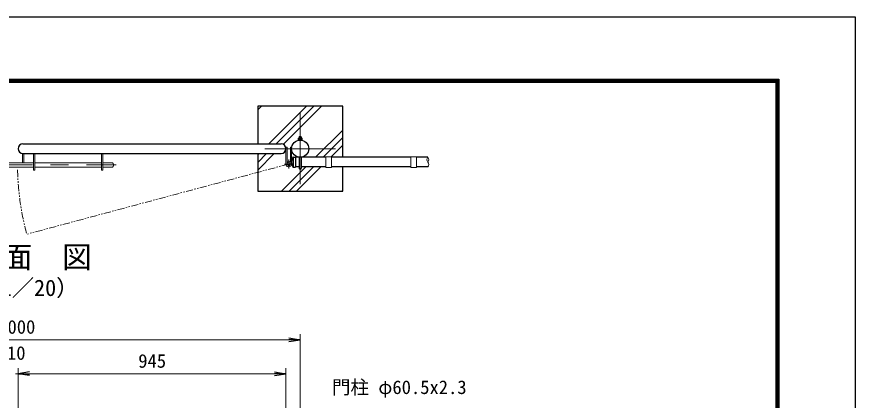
# Model space of a CAD drawing. Units: millimetres, scale not verified. Extents: x -4200 to 4200, y -2970 to 2970.
# Drawn here: x 1242 to 4200, y 1618 to 2970 of the extents above; entities that cross this region are included whole.
import ezdxf
from ezdxf.enums import TextEntityAlignment as Align

# ---------------------------------------------------------------- set-up
doc = ezdxf.new("R2010")
doc.units = ezdxf.units.MM
doc.header["$LTSCALE"] = 10
for name, pattern in [('DASHED', [7.5, 6, -1.5]), ('USER1', [50.8, 31.75, -6.35, 6.35, -6.35]), ('USER2', [5, 2.5, -0.5, 0.5, -0.5, 0.5, -0.5])]:
    doc.linetypes.add(name, pattern=pattern)
for name, color, linetype, lineweight in [('0-0_D-STR1', 1, 'Continuous', 25), ('0-1_D-DCR-HCH', 7, 'Continuous', 13), ('0-3_D-STR3', 3, 'Continuous', 13), ('0-4_D-BMK', 2, 'USER1', 13), ('0-5_D-STR4', 7, 'Continuous', 25), ('0-7_D-STR-TXT', 7, 'Continuous', 13), ('0-8_D-STR-DIM', 7, 'Continuous', 13), ('0-B_D-TTL-TXT', 7, 'Continuous', 25), ('0-C_D-TTL', 7, 'Continuous', 25)]:
    doc.layers.add(name, color=color, linetype=linetype, lineweight=lineweight)
doc.layers.add('0-9_0', color=7, linetype='Continuous')
doc.styles.add('ＭＳ ゴシック', font='')
doc.styles.get('ＭＳ ゴシック').set_extended_font_data('MS Gothic')

# ---------------------------------------------------------------- blocks, each defined once
blk = doc.blocks.new('_Open')
at = {"layer": '0-9_0'}
blk.add_line((-10, 1.667), (0, 0), dxfattribs=at)
blk.add_lwpolyline([(-10, -1.667), (0, 0), (-10, 0)], dxfattribs=at)

msp = doc.modelspace()

# ---------------------------------------------------------------- linework, layer by layer
at = {"layer": '0-0_D-STR1'}
for p, q in [((1264.06, 2522.08), (2175.06, 2522.08)), ((1264.06, 2488.08), (2175.06, 2488.08)), ((2216.98, 2475.33), (2225.31, 2475.33)), ((2217.31, 2475.33), (2217.31, 2440.33)), ((2225.31, 2475.33), (2225.31, 2440.33)), ((2238.31, 2474.83), (2225.31, 2474.83)), ((2332.31, 2474.83), (2246.31, 2474.83)), ((2632.31, 2474.83), (2352.31, 2474.83)), ((2692.31, 2474.83), (2652.31, 2474.83)), ((2216.98, 2440.33), (2225.31, 2440.33)), ((2238.31, 2440.83), (2225.31, 2440.83)), ((2332.31, 2440.83), (2246.31, 2440.83)), ((2632.31, 2440.83), (2352.31, 2440.83)), ((2692.31, 2440.83), (2652.31, 2440.83))]:
    msp.add_line(p, q, dxfattribs=at)
msp.add_circle((2242.31, 2505.08), 30.25, dxfattribs=at)
for centre, radius, start, end in [((1264.06, 2505.08), 17, 90, 270), ((2175.06, 2505.08), 17, 270, 90), ((2247.54, 2457.83), 35.72, 151.52136, 208.47864), ((2216.98, 2474.33), 1, 90, 147.70173), ((2216.98, 2441.33), 1, 212.29827, 270)]:
    msp.add_arc(centre, radius, start, end, dxfattribs=at)
at = {"layer": '0-1_D-DCR-HCH'}
for p, q in [((2092.31, 2642.11), (2105.28, 2655.08)), ((2131.38, 2522.08), (2264.38, 2655.08)), ((2157.89, 2522.08), (2290.89, 2655.08)), ((2182.43, 2520.1), (2317.41, 2655.08)), ((2296.26, 2474.83), (2392.31, 2570.88)), ((2322.78, 2474.83), (2392.31, 2544.37)), ((2351.29, 2476.83), (2392.31, 2517.85)), ((2092.31, 2429.98), (2150.41, 2488.08)), ((2092.31, 2456.5), (2123.89, 2488.08)), ((2092.31, 2483.02), (2097.38, 2488.08)), ((2176.51, 2355.08), (2262.26, 2440.83)), ((2203.03, 2355.08), (2288.78, 2440.83)), ((2229.54, 2355.08), (2315.29, 2440.83)), ((2388.64, 2355.08), (2392.31, 2358.75))]:
    msp.add_line(p, q, dxfattribs=at)
at = {"layer": '0-3_D-STR3'}
for p, q in [((2238.31, 2541.83), (2238.31, 2547.26)), ((2239.01, 2541.83), (2239.01, 2547.96)), ((2239.51, 2548.46), (2245.11, 2548.46)), ((2246.31, 2547.26), (2245.11, 2548.46)), ((2245.61, 2541.83), (2245.61, 2547.96)), ((2246.31, 2541.83), (2246.31, 2547.26)), ((2234.81, 2535.33), (2234.81, 2541.13)), ((2234.81, 2535.33), (2249.81, 2535.33)), ((2236.39, 2541.83), (2247.96, 2541.83)), ((2238.31, 2535.06), (2238.31, 2535.33)), ((2238.56, 2541.13), (2238.56, 2535.33)), ((2246.06, 2541.13), (2246.06, 2535.33)), ((2246.31, 2535.06), (2246.31, 2535.33)), ((2249.81, 2535.33), (2249.81, 2541.13)), ((1262.31, 2488.08), (1266.81, 2488.08)), ((1262.31, 2455.83), (1262.31, 2488.08)), ((1266.81, 2455.83), (1266.81, 2488.08)), ((1301.56, 2428.83), (1301.56, 2488.08)), ((1306.06, 2428.83), (1306.06, 2488.08)), ((1541.56, 2428.83), (1541.56, 2488.08)), ((1546.06, 2428.83), (1546.06, 2488.08)), ((2192.06, 2451.08), (2192.06, 2511.08)), ((2196.56, 2511.08), (2192.06, 2511.08)), ((2196.56, 2451.08), (2196.56, 2511.08)), ((2212.06, 2451.08), (2212.06, 2511.08)), ((1183.56, 2455.83), (1301.56, 2455.83)), ((1306.06, 2455.83), (1541.56, 2455.83)), ((1546.06, 2455.83), (1576.56, 2455.83)), ((2196.56, 2459.43), (2199.13, 2455.74)), ((2238.31, 2436.46), (2238.31, 2475.1)), ((2246.31, 2436.46), (2246.31, 2475.1)), ((2332.31, 2476.83), (2332.31, 2438.83)), ((2352.31, 2476.83), (2332.31, 2476.83)), ((2352.31, 2476.83), (2352.31, 2438.83)), ((2632.31, 2476.83), (2632.31, 2438.83)), ((2652.31, 2476.83), (2632.31, 2476.83)), ((2652.31, 2476.83), (2652.31, 2438.83)), ((1183.56, 2439.83), (1301.56, 2439.83)), ((1301.56, 2428.83), (1306.06, 2428.83)), ((1306.06, 2439.83), (1541.56, 2439.83)), ((1541.56, 2428.83), (1546.06, 2428.83)), ((1546.06, 2439.83), (1576.56, 2439.83)), ((2352.31, 2438.83), (2332.31, 2438.83)), ((2652.31, 2438.83), (2632.31, 2438.83))]:
    msp.add_line(p, q, dxfattribs=at)
for points in [[(2239.51, 2548.46), (2238.31, 2547.26), (2246.31, 2547.26)], [(2207.56, 2459.7), (2207.56, 2511.08), (2212.06, 2511.08)]]:
    msp.add_lwpolyline(points, dxfattribs=at)
for centre, radius, start, end in [((2236.69, 2539.03), 2.81, 48.21899, 131.78101), ((2242.31, 2531.44), 10.39, 68.85295, 111.14705), ((2247.94, 2538.97), 2.86, 49.0514, 130.9486), ((1576.56, 2447.83), 8, 270, 90), ((2202.06, 2451.08), 10, 180, 123.36701), ((2202.06, 2451.08), 5.5, 180, 122.15304)]:
    msp.add_arc(centre, radius, start, end, dxfattribs=at)
at = {"layer": '0-3_D-STR3', "linetype": 'DASHED'}
msp.add_arc((2242.31, 2436.46), 4, 180, 0, dxfattribs=at)
at = {"layer": '0-4_D-BMK'}
for p, q in [((2242.31, 2630.08), (2242.31, 2380.08)), ((2117.31, 2505.08), (2367.31, 2505.08)), ((2202.06, 2435.55), (2202.06, 2466.61)), ((980.22, 2447.83), (1593.17, 2447.83)), ((2186.53, 2451.08), (2217.59, 2451.08))]:
    msp.add_line(p, q, dxfattribs=at)
at = {"layer": '0-4_D-BMK', "linetype": 'USER2'}
msp.add_line((2202.06, 2451.08), (1279.8, 2204.28), dxfattribs=at)
msp.add_arc((2201.81, 2451.33), 956.76, 181.26933, 195, dxfattribs=at)
at = {"layer": '0-5_D-STR4'}
msp.add_line((2092.31, 2655.08), (2092.31, 2522.08), dxfattribs=at)
for points in [[(2392.31, 2474.83), (2392.31, 2655.08), (2092.31, 2655.08)], [(2092.31, 2488.08), (2092.31, 2355.08), (2392.31, 2355.08), (2392.31, 2440.83)]]:
    msp.add_lwpolyline(points, dxfattribs=at)
at = {"layer": '0-8_D-STR-DIM'}
for p, q in [((2242.31, 1521.59), (2242.31, 1851.59)), ((282.31, 1831.59), (2202.31, 1831.59)), ((1247.06, 1481.59), (1247.06, 1731.59)), ((1247.06, 1481.59), (1247.06, 1731.59)), ((2192.06, 1481.59), (2192.06, 1731.59)), ((1247.06, 1711.59), (1237.56, 1711.59)), ((1287.06, 1711.59), (2152.06, 1711.59)), ((1287.06, 1711.59), (1327.06, 1711.59))]:
    msp.add_line(p, q, dxfattribs=at)
for centre, start, end in [((2700.87, 2466.33), 135.18146, 224.81854), ((2683.76, 2466.33), 315.18146, 44.81854), ((2683.76, 2449.33), 315.18146, 44.81854)]:
    msp.add_arc(centre, 12.06, start, end, dxfattribs=at)
at = {"layer": '0-C_D-TTL', "color": 2}
msp.add_lwpolyline([(-4199.68, 2970.23), (4200.32, 2970.23), (4200.32, -2969.77), (-4199.68, -2969.77)], close=True, dxfattribs=at)
at = {"layer": '0-C_D-TTL'}
for points in [[(-3929.68, 2750.23), (3930.32, 2750.23), (3930.32, -2749.77), (-3929.68, -2749.77)], [(-3927.18, 2747.73), (3927.82, 2747.73), (3927.82, -2747.27), (-3927.18, -2747.27)], [(-3924.68, 2745.23), (3925.32, 2745.23), (3925.32, -2744.77), (-3924.68, -2744.77)], [(-3922.18, 2742.73), (3922.82, 2742.73), (3922.82, -2742.27), (-3922.18, -2742.27)], [(-3919.68, 2740.23), (3920.32, 2740.23), (3920.32, -2739.77), (-3919.68, -2739.77)]]:
    msp.add_lwpolyline(points, close=True, dxfattribs=at)

# ---------------------------------------------------------------- block references
at = {"layer": '0-8_D-STR-DIM', "xscale": 4, "yscale": 4}
for p in [(2242.31, 1831.59), (2192.06, 1711.59)]:
    msp.add_blockref('_Open', p, dxfattribs=at)
at = {"layer": '0-8_D-STR-DIM', "xscale": 4, "yscale": 4, "rotation": 180}
msp.add_blockref('_Open', (1247.06, 1711.59), dxfattribs=at)
msp.add_blockref('_Open', (1247.06, 1711.59), dxfattribs=at)

# ---------------------------------------------------------------- texts
at = {"layer": '0-7_D-STR-TXT', "style": 'ＭＳ ゴシック'}
msp.add_text('門柱 φ60.5x2.3', height=48.09, dxfattribs=at).set_placement((2353.95, 1625.61), align=Align.BOTTOM_LEFT)
at = {"layer": '0-8_D-STR-DIM', "style": 'ＭＳ ゴシック'}
for s, p in [('2000', (1177.06, 1838.34)), ('10', (1207.91, 1746.34)), ('945', (1671.09, 1718.34))]:
    msp.add_text(s, height=48.09, dxfattribs=at).set_placement(p, align=Align.BOTTOM_LEFT)
at = {"layer": '0-B_D-TTL-TXT', "style": 'ＭＳ ゴシック'}
for s, height, p in [('平\u3000面\u3000図', 76.98, (982.41, 2061.55)), ('（S=1／20）', 57.7, (1027.9, 1968.36))]:
    msp.add_text(s, height=height, dxfattribs=at).set_placement(p, align=Align.BOTTOM_LEFT)

doc.saveas('drawing.dxf')
